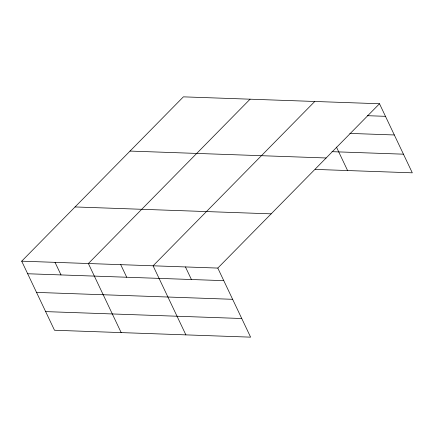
<?xml version="1.0" encoding="UTF-8"?>
<svg xmlns="http://www.w3.org/2000/svg" width="434" height="434" viewBox="0 0 434 434"><rect width="100%" height="100%" fill="white"/><g stroke="black" fill="none" stroke-linecap="round" stroke-linejoin="round"><path stroke-width="0.65" d="M21.7 261.176L217.803 268.076L250.602 337.153L54.5 330.252L21.7 261.176L183.398 96.847L379.5 103.748L412.3 172.824L315.23 169.406M250.076 99.196L88.373 263.525L121.173 332.596M314.786 101.469L153.088 265.803L185.888 334.874M217.803 268.076L379.5 103.748M367.272 115.688L385.473 116.328M349.837 133.406L394.327 134.969M331.994 151.667L403.446 154.178M130.037 151.075L326.14 157.976M75.06 206.947L271.163 213.848M27.673 273.756L223.776 280.657M36.527 292.402L232.629 299.303M45.646 311.607L241.749 318.507M336.453 147.099L347.585 170.546M185.448 266.943L191.416 279.518M120.733 264.664L126.706 277.239M55.037 262.353L61.01 274.928"/></g></svg>
